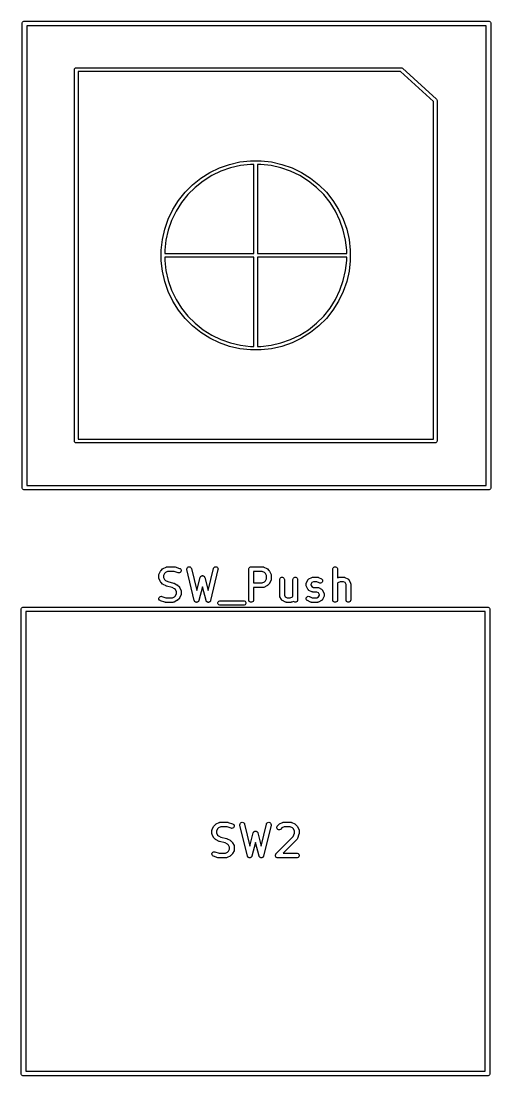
# Model space of a CAD drawing. Header units: millimetres. Extents: x 73 to 176, y -160 to -92.
# Drawn here: x 72.52 to 87.7, y -157.85 to -123.77 of the extents above; entities that cross this region are included whole.
import ezdxf

# ---------------------------------------------------------------- set-up
doc = ezdxf.new("R2010")
doc.units = ezdxf.units.MM
doc.layers.add('F.Fab', color=9, linetype='CONTINUOUS', true_color=0xafafaf)

msp = doc.modelspace()

# ---------------------------------------------------------------- linework, layer by layer
at = {"layer": 'F.Fab', "linetype": 'CONTINUOUS'}
for p, q in [((72.5507, -123.8403), (72.552141, -123.825668)), ((72.5507, -138.8403), (72.5507, -123.8403)), ((72.552141, -123.825668), (72.56334, -123.798632)), ((72.56334, -123.798632), (72.584032, -123.77794)), ((72.584032, -123.77794), (72.611068, -123.766741)), ((72.611068, -123.766741), (72.6257, -123.7653)), ((72.6257, -123.7653), (87.6257, -123.7653)), ((72.7007, -123.9153), (72.7007, -138.7653)), ((87.5507, -123.9153), (72.7007, -123.9153)), ((87.5507, -138.7653), (87.5507, -123.9153)), ((87.6257, -123.7653), (87.640332, -123.766741)), ((87.640332, -123.766741), (87.667368, -123.77794)), ((87.667368, -123.77794), (87.68806, -123.798632)), ((87.68806, -123.798632), (87.699259, -123.825668)), ((87.699259, -123.825668), (87.7007, -123.8403)), ((87.7007, -123.8403), (87.7007, -138.8403)), ((74.2422, -125.3346), (74.246767, -125.311639)), ((74.2422, -137.3346), (74.2422, -125.3346)), ((74.246767, -125.311639), (74.279239, -125.279167)), ((74.279239, -125.279167), (74.3022, -125.2746)), ((74.3022, -125.2746), (84.8022, -125.2746)), ((74.3622, -125.3946), (74.3622, -137.2746)), ((84.779004, -125.3946), (74.3622, -125.3946)), ((85.8422, -126.361141), (84.779004, -125.3946)), ((84.8022, -125.2746), (84.820472, -125.278234)), ((84.820472, -125.278234), (84.822499, -125.278138)), ((84.822499, -125.278138), (84.823739, -125.278884)), ((84.823739, -125.278884), (84.825161, -125.279167)), ((84.825161, -125.279167), (84.826596, -125.280602)), ((84.826596, -125.280602), (84.84256, -125.290204)), ((84.84256, -125.290204), (85.94256, -126.290204)), ((85.8422, -137.2746), (85.8422, -126.361141)), ((85.94256, -126.290204), (85.956478, -126.309028)), ((85.956478, -126.309028), (85.95655, -126.310556)), ((85.95655, -126.310556), (85.957633, -126.311639)), ((85.957633, -126.311639), (85.9622, -126.3346)), ((85.9622, -126.3346), (85.9622, -137.3346)), ((78.931189, -128.507529), (79.255083, -128.394193)), ((79.255083, -128.394193), (79.589631, -128.317835)), ((79.608956, -128.431573), (79.287021, -128.505052)), ((79.589631, -128.317835), (79.930624, -128.279414)), ((79.937093, -128.3946), (79.608956, -128.431573)), ((79.930624, -128.279414), (80.078992, -128.279414)), ((80.0422, -128.3946), (79.937093, -128.3946)), ((80.0422, -131.2746), (80.0422, -128.3946)), ((80.078992, -128.279414), (80.079239, -128.279167)), ((80.079239, -128.279167), (80.125161, -128.279167)), ((80.125161, -128.279167), (80.125408, -128.279414)), ((80.125408, -128.279414), (80.273776, -128.279414)), ((80.267307, -128.3946), (80.1622, -128.3946)), ((80.1622, -128.3946), (80.1622, -131.2746)), ((80.595444, -128.431573), (80.267307, -128.3946)), ((80.273776, -128.279414), (80.614769, -128.317835)), ((80.917379, -128.505052), (80.595444, -128.431573)), ((80.614769, -128.317835), (80.949317, -128.394193)), ((80.949317, -128.394193), (81.273211, -128.507529)), ((78.331466, -128.838984), (78.62202, -128.656416)), ((78.677826, -128.757389), (78.398226, -128.933073)), ((78.62202, -128.656416), (78.931189, -128.507529)), ((78.975338, -128.614115), (78.677826, -128.757389)), ((79.287021, -128.505052), (78.975338, -128.614115)), ((81.229062, -128.614115), (80.917379, -128.505052)), ((81.526574, -128.757389), (81.229062, -128.614115)), ((81.273211, -128.507529), (81.58238, -128.656416)), ((81.806174, -128.933073), (81.526574, -128.757389)), ((81.58238, -128.656416), (81.872934, -128.838984)), ((77.820535, -129.295579), (78.063179, -129.052935)), ((78.140055, -129.138958), (77.906558, -129.372455)), ((78.063179, -129.052935), (78.331466, -128.838984)), ((78.398226, -128.933073), (78.140055, -129.138958)), ((82.064345, -129.138958), (81.806174, -128.933073)), ((81.872934, -128.838984), (82.141221, -129.052935)), ((82.297842, -129.372455), (82.064345, -129.138958)), ((82.141221, -129.052935), (82.383865, -129.295579)), ((77.606584, -129.563866), (77.820535, -129.295579)), ((77.906558, -129.372455), (77.700673, -129.630626)), ((82.503727, -129.630626), (82.297842, -129.372455)), ((82.383865, -129.295579), (82.597816, -129.563866)), ((77.424016, -129.85442), (77.606584, -129.563866)), ((77.700673, -129.630626), (77.524989, -129.910226)), ((82.679411, -129.910226), (82.503727, -129.630626)), ((82.597816, -129.563866), (82.780384, -129.85442)), ((77.161793, -130.487483), (77.275129, -130.163589)), ((77.275129, -130.163589), (77.424016, -129.85442)), ((77.524989, -129.910226), (77.381715, -130.207738)), ((82.822685, -130.207738), (82.679411, -129.910226)), ((82.780384, -129.85442), (82.929271, -130.163589)), ((82.929271, -130.163589), (83.042607, -130.487483)), ((77.085435, -130.822031), (77.161793, -130.487483)), ((77.272652, -130.519421), (77.199173, -130.841356)), ((77.381715, -130.207738), (77.272652, -130.519421)), ((82.931748, -130.519421), (82.822685, -130.207738)), ((83.005227, -130.841356), (82.931748, -130.519421)), ((83.042607, -130.487483), (83.118965, -130.822031)), ((77.047014, -131.163024), (77.085435, -130.822031)), ((77.199173, -130.841356), (77.1622, -131.169493)), ((83.0422, -131.169493), (83.005227, -130.841356)), ((83.118965, -130.822031), (83.157386, -131.163024)), ((77.047014, -131.169493), (77.047014, -131.163024)), ((77.047014, -131.311392), (77.047014, -131.169493)), ((77.1622, -131.169493), (77.1622, -131.2746)), ((83.0422, -131.2746), (83.0422, -131.169493)), ((83.157386, -131.163024), (83.157386, -131.311392)), ((77.046767, -131.311639), (77.047014, -131.311392)), ((77.046767, -131.357561), (77.046767, -131.311639)), ((77.047014, -131.357808), (77.046767, -131.357561)), ((77.047014, -131.506176), (77.047014, -131.357808)), ((77.085435, -131.847169), (77.047014, -131.506176)), ((77.1622, -131.2746), (80.0422, -131.2746)), ((77.1622, -131.3946), (77.1622, -131.499707)), ((80.0422, -131.3946), (77.1622, -131.3946)), ((77.1622, -131.499707), (77.199173, -131.827844)), ((80.0422, -134.2746), (80.0422, -131.3946)), ((80.1622, -131.2746), (83.0422, -131.2746)), ((80.1622, -131.3946), (80.1622, -134.2746)), ((83.0422, -131.3946), (80.1622, -131.3946)), ((83.005227, -131.827844), (83.0422, -131.499707)), ((83.0422, -131.499707), (83.0422, -131.3946)), ((83.157386, -131.506176), (83.118965, -131.847169)), ((83.157386, -131.311392), (83.157633, -131.311639)), ((83.157633, -131.357561), (83.157386, -131.357808)), ((83.157386, -131.357808), (83.157386, -131.506176)), ((83.157633, -131.311639), (83.157633, -131.357561)), ((77.161793, -132.181717), (77.085435, -131.847169)), ((77.199173, -131.827844), (77.272652, -132.149779)), ((82.931748, -132.149779), (83.005227, -131.827844)), ((83.118965, -131.847169), (83.042607, -132.181717)), ((77.275129, -132.505611), (77.161793, -132.181717)), ((77.272652, -132.149779), (77.381715, -132.461462)), ((82.822685, -132.461462), (82.931748, -132.149779)), ((83.042607, -132.181717), (82.929271, -132.505611)), ((77.424016, -132.81478), (77.275129, -132.505611)), ((77.381715, -132.461462), (77.524989, -132.758974)), ((82.679411, -132.758974), (82.822685, -132.461462)), ((82.929271, -132.505611), (82.780384, -132.81478)), ((77.606584, -133.105334), (77.424016, -132.81478)), ((77.524989, -132.758974), (77.700673, -133.038574)), ((82.503727, -133.038574), (82.679411, -132.758974)), ((82.780384, -132.81478), (82.597816, -133.105334)), ((77.820535, -133.373621), (77.606584, -133.105334)), ((77.700673, -133.038574), (77.906558, -133.296745)), ((82.297842, -133.296745), (82.503727, -133.038574)), ((82.597816, -133.105334), (82.383865, -133.373621)), ((78.063179, -133.616265), (77.820535, -133.373621)), ((77.906558, -133.296745), (78.140055, -133.530242)), ((78.140055, -133.530242), (78.398226, -133.736127)), ((81.806174, -133.736127), (82.064345, -133.530242)), ((82.064345, -133.530242), (82.297842, -133.296745)), ((82.383865, -133.373621), (82.141221, -133.616265)), ((78.331466, -133.830216), (78.063179, -133.616265)), ((78.62202, -134.012784), (78.331466, -133.830216)), ((78.398226, -133.736127), (78.677826, -133.911811)), ((78.677826, -133.911811), (78.975338, -134.055085)), ((81.229062, -134.055085), (81.526574, -133.911811)), ((81.526574, -133.911811), (81.806174, -133.736127)), ((81.872934, -133.830216), (81.58238, -134.012784)), ((82.141221, -133.616265), (81.872934, -133.830216)), ((78.931189, -134.161671), (78.62202, -134.012784)), ((79.255083, -134.275007), (78.931189, -134.161671)), ((78.975338, -134.055085), (79.287021, -134.164148)), ((79.589631, -134.351365), (79.255083, -134.275007)), ((79.287021, -134.164148), (79.608956, -134.237627)), ((79.608956, -134.237627), (79.937093, -134.2746)), ((79.937093, -134.2746), (80.0422, -134.2746)), ((80.1622, -134.2746), (80.267307, -134.2746)), ((80.267307, -134.2746), (80.595444, -134.237627)), ((80.595444, -134.237627), (80.917379, -134.164148)), ((80.949317, -134.275007), (80.614769, -134.351365)), ((80.917379, -134.164148), (81.229062, -134.055085)), ((81.273211, -134.161671), (80.949317, -134.275007)), ((81.58238, -134.012784), (81.273211, -134.161671)), ((79.930624, -134.389786), (79.589631, -134.351365)), ((80.078992, -134.389786), (79.930624, -134.389786)), ((80.079239, -134.390033), (80.078992, -134.389786)), ((80.125161, -134.390033), (80.079239, -134.390033)), ((80.125408, -134.389786), (80.125161, -134.390033)), ((80.273776, -134.389786), (80.125408, -134.389786)), ((80.614769, -134.351365), (80.273776, -134.389786)), ((74.246767, -137.357561), (74.2422, -137.3346)), ((74.3622, -137.2746), (85.8422, -137.2746)), ((85.9622, -137.3346), (85.957633, -137.357561)), ((74.279239, -137.390033), (74.246767, -137.357561)), ((74.3022, -137.3946), (74.279239, -137.390033)), ((85.9022, -137.3946), (74.3022, -137.3946)), ((85.925161, -137.390033), (85.9022, -137.3946)), ((85.957633, -137.357561), (85.925161, -137.390033)), ((72.552141, -138.854932), (72.5507, -138.8403)), ((72.56334, -138.881968), (72.552141, -138.854932)), ((72.584032, -138.90266), (72.56334, -138.881968)), ((72.611068, -138.913859), (72.584032, -138.90266)), ((72.6257, -138.9153), (72.611068, -138.913859)), ((87.6257, -138.9153), (72.6257, -138.9153)), ((72.7007, -138.7653), (87.5507, -138.7653)), ((87.640332, -138.913859), (87.6257, -138.9153)), ((87.667368, -138.90266), (87.640332, -138.913859)), ((87.68806, -138.881968), (87.667368, -138.90266)), ((87.699259, -138.854932), (87.68806, -138.881968)), ((87.7007, -138.8403), (87.699259, -138.854932)), ((77.108078, -141.452356), (77.203316, -141.404737)), ((77.203316, -141.404737), (77.217047, -141.399482)), ((77.217047, -141.399482), (77.219736, -141.39929)), ((77.219736, -141.39929), (77.222225, -141.39826)), ((77.222225, -141.39826), (77.236857, -141.396819)), ((77.236857, -141.396819), (77.474952, -141.396819)), ((77.474952, -141.396819), (77.482357, -141.397548)), ((77.482357, -141.397548), (77.484332, -141.397408)), ((77.484332, -141.397408), (77.486929, -141.397998)), ((77.486929, -141.397998), (77.489584, -141.39826)), ((77.489584, -141.39826), (77.491415, -141.399018)), ((77.491415, -141.399018), (77.498669, -141.400668)), ((77.498669, -141.400668), (77.641526, -141.448287)), ((77.880828, -141.445728), (77.896164, -141.420806)), ((77.896164, -141.420806), (77.919871, -141.403649)), ((77.919871, -141.403649), (77.948339, -141.396871)), ((77.948339, -141.396871), (77.977234, -141.401504)), ((77.977234, -141.401504), (78.002156, -141.41684)), ((78.002156, -141.41684), (78.019313, -141.440547)), ((78.740116, -141.440547), (78.757273, -141.41684)), ((78.757273, -141.41684), (78.782195, -141.401504)), ((78.782195, -141.401504), (78.81109, -141.396871)), ((78.81109, -141.396871), (78.839558, -141.40365)), ((78.839558, -141.40365), (78.863265, -141.420806)), ((78.863265, -141.420806), (78.878601, -141.445728)), ((79.877584, -141.457187), (79.888783, -141.430151)), ((79.888783, -141.430151), (79.909475, -141.409459)), ((79.909475, -141.409459), (79.936511, -141.39826)), ((79.936511, -141.39826), (79.951143, -141.396819)), ((79.951143, -141.396819), (80.332095, -141.396819)), ((80.332095, -141.396819), (80.346727, -141.39826)), ((80.346727, -141.39826), (80.349216, -141.399291)), ((80.349216, -141.399291), (80.351904, -141.399482)), ((80.351904, -141.399482), (80.365636, -141.404737)), ((80.365636, -141.404737), (80.460874, -141.452356)), ((82.59187, -141.457187), (82.603069, -141.430151)), ((82.603069, -141.430151), (82.623761, -141.409459)), ((82.623761, -141.409459), (82.650797, -141.39826)), ((82.650797, -141.39826), (82.680061, -141.39826)), ((82.680061, -141.39826), (82.707097, -141.409459)), ((82.707097, -141.409459), (82.727789, -141.430151)), ((82.727789, -141.430151), (82.738988, -141.457187)), ((76.971381, -141.662295), (76.972822, -141.647663)), ((76.971381, -141.757533), (76.971381, -141.662295)), ((76.972822, -141.772165), (76.971381, -141.757533)), ((76.972822, -141.647663), (76.973853, -141.645173)), ((76.973853, -141.774654), (76.972822, -141.772165)), ((76.973853, -141.645173), (76.974044, -141.642486)), ((76.974044, -141.777342), (76.973853, -141.774654)), ((76.974044, -141.642486), (76.979299, -141.628754)), ((76.979299, -141.791074), (76.974044, -141.777342)), ((76.979299, -141.628754), (77.026918, -141.533516)), ((77.026918, -141.533516), (77.030882, -141.527216)), ((77.030882, -141.527216), (77.03164, -141.525389)), ((77.03164, -141.525389), (77.033328, -141.523332)), ((77.033328, -141.523332), (77.03475, -141.521073)), ((77.03475, -141.521073), (77.036248, -141.519773)), ((77.036248, -141.519773), (77.040967, -141.514024)), ((77.040967, -141.514024), (77.088586, -141.466405)), ((77.088586, -141.466405), (77.094335, -141.461686)), ((77.094335, -141.461686), (77.095635, -141.460188)), ((77.095635, -141.460188), (77.097894, -141.458766)), ((77.097894, -141.458766), (77.099951, -141.457078)), ((77.099951, -141.457078), (77.101778, -141.45632)), ((77.101778, -141.45632), (77.108078, -141.452356)), ((77.155639, -141.611484), (77.121381, -141.68)), ((77.121381, -141.68), (77.121381, -141.739828)), ((77.121381, -141.739828), (77.155639, -141.808344)), ((77.186046, -141.581077), (77.155639, -141.611484)), ((77.254562, -141.546819), (77.186046, -141.581077)), ((77.462782, -141.546819), (77.254562, -141.546819)), ((77.594091, -141.590589), (77.462782, -141.546819)), ((77.608428, -141.593849), (77.594091, -141.590589)), ((77.637618, -141.591774), (77.608428, -141.593849)), ((77.663792, -141.578688), (77.637618, -141.591774)), ((77.641526, -141.448287), (77.654951, -141.454281)), ((77.654951, -141.454281), (77.677058, -141.473455)), ((77.682966, -141.55658), (77.663792, -141.578688)), ((77.677058, -141.473455), (77.690145, -141.499628)), ((77.69222, -141.528818), (77.682966, -141.55658)), ((77.690145, -141.499628), (77.69222, -141.528818)), ((77.876195, -141.474623), (77.880828, -141.445728)), ((77.878183, -141.489191), (77.876195, -141.474623)), ((78.116278, -142.489191), (77.878183, -141.489191)), ((78.019313, -141.440547), (78.024103, -141.454447)), ((78.024103, -141.454447), (78.193354, -142.165303)), ((78.193354, -142.165303), (78.307246, -141.738208)), ((78.307246, -141.738208), (78.308531, -141.734779)), ((78.308531, -141.734779), (78.308723, -141.73334)), ((78.308723, -141.73334), (78.309712, -141.73163)), ((78.309712, -141.73163), (78.312409, -141.724441)), ((78.312409, -141.724441), (78.318426, -141.71658)), ((78.318426, -141.71658), (78.323385, -141.708015)), ((78.323385, -141.708015), (78.327242, -141.705062)), ((78.327242, -141.705062), (78.330196, -141.701204)), ((78.330196, -141.701204), (78.338763, -141.696243)), ((78.338763, -141.696243), (78.346623, -141.690228)), ((78.346623, -141.690228), (78.351315, -141.688976)), ((78.351315, -141.688976), (78.355521, -141.686542)), ((78.355521, -141.686542), (78.365338, -141.685237)), ((78.365338, -141.685237), (78.374899, -141.682688)), ((78.374899, -141.682688), (78.379711, -141.683327)), ((78.379711, -141.683327), (78.38453, -141.682687)), ((78.38453, -141.682687), (78.3941, -141.685239)), ((78.3941, -141.685239), (78.403907, -141.686542)), ((78.403907, -141.686542), (78.408108, -141.688974)), ((78.408108, -141.688974), (78.412805, -141.690227)), ((78.412805, -141.690227), (78.420667, -141.696245)), ((78.420667, -141.696245), (78.429232, -141.701204)), ((78.429232, -141.701204), (78.432184, -141.705061)), ((78.432184, -141.705061), (78.436043, -141.708015)), ((78.436043, -141.708015), (78.441004, -141.716583)), ((78.441004, -141.716583), (78.447019, -141.724442)), ((78.447019, -141.724442), (78.449713, -141.731626)), ((78.449713, -141.731626), (78.450705, -141.733339)), ((78.450705, -141.733339), (78.450896, -141.73478)), ((78.450896, -141.73478), (78.452182, -141.738208)), ((78.452182, -141.738208), (78.566073, -142.165303)), ((78.566073, -142.165303), (78.735326, -141.454448)), ((78.881246, -141.489191), (78.64315, -142.489191)), ((78.735326, -141.454448), (78.740116, -141.440547)), ((78.878601, -141.445728), (78.883234, -141.474623)), ((78.883234, -141.474623), (78.881246, -141.489191)), ((79.876143, -141.471819), (79.877584, -141.457187)), ((79.876143, -142.471819), (79.876143, -141.471819)), ((80.31439, -141.546819), (80.026143, -141.546819)), ((80.026143, -141.546819), (80.026143, -141.920628)), ((80.382906, -141.581077), (80.31439, -141.546819)), ((80.413313, -141.611484), (80.382906, -141.581077)), ((80.447571, -141.68), (80.413313, -141.611484)), ((80.447571, -141.787447), (80.447571, -141.68)), ((80.460874, -141.452356), (80.467173, -141.45632)), ((80.467173, -141.45632), (80.469001, -141.457078)), ((80.469001, -141.457078), (80.471057, -141.458766)), ((80.471057, -141.458766), (80.473317, -141.460188)), ((80.473317, -141.460188), (80.474616, -141.461686)), ((80.474616, -141.461686), (80.480366, -141.466405)), ((80.480366, -141.466405), (80.527985, -141.514024)), ((80.527985, -141.514024), (80.532703, -141.519773)), ((80.532703, -141.519773), (80.534202, -141.521073)), ((80.534202, -141.521073), (80.535623, -141.523332)), ((80.535623, -141.523332), (80.537312, -141.525389)), ((80.537312, -141.525389), (80.538069, -141.527216)), ((80.538069, -141.527216), (80.542034, -141.533516)), ((80.542034, -141.533516), (80.589653, -141.628754)), ((80.589653, -141.628754), (80.594908, -141.642485)), ((80.594908, -141.642485), (80.595099, -141.645174)), ((80.595099, -141.645174), (80.59613, -141.647663)), ((80.59613, -141.647663), (80.597571, -141.662295)), ((80.597571, -141.662295), (80.597571, -141.805152)), ((80.877584, -141.79052), (80.888783, -141.763484)), ((80.888783, -141.763484), (80.909475, -141.742792)), ((80.909475, -141.742792), (80.936511, -141.731593)), ((80.936511, -141.731593), (80.965775, -141.731593)), ((80.965775, -141.731593), (80.992811, -141.742792)), ((80.992811, -141.742792), (81.013503, -141.763484)), ((81.013503, -141.763484), (81.024702, -141.79052)), ((81.306155, -141.79052), (81.317354, -141.763484)), ((81.317354, -141.763484), (81.338046, -141.742792)), ((81.338046, -141.742792), (81.365082, -141.731593)), ((81.365082, -141.731593), (81.394346, -141.731593)), ((81.394346, -141.731593), (81.421382, -141.742792)), ((81.421382, -141.742792), (81.442074, -141.763484)), ((81.442074, -141.763484), (81.453273, -141.79052)), ((81.822364, -141.785689), (81.917602, -141.73807)), ((81.917602, -141.73807), (81.931333, -141.732815)), ((81.931333, -141.732815), (81.934022, -141.732623)), ((81.934022, -141.732623), (81.936511, -141.731593)), ((81.936511, -141.731593), (81.951143, -141.730152)), ((81.951143, -141.730152), (82.094, -141.730152)), ((82.094, -141.730152), (82.108632, -141.731593)), ((82.108632, -141.731593), (82.111121, -141.732624)), ((82.111121, -141.732624), (82.113809, -141.732815)), ((82.113809, -141.732815), (82.127541, -141.73807)), ((82.127541, -141.73807), (82.222779, -141.785689)), ((82.590429, -141.471819), (82.59187, -141.457187)), ((82.590429, -142.471819), (82.590429, -141.471819)), ((82.738988, -141.457187), (82.740429, -141.471819)), ((82.740429, -141.471819), (82.740429, -141.755228)), ((82.740429, -141.755228), (82.774745, -141.73807)), ((82.774745, -141.73807), (82.788476, -141.732815)), ((82.788476, -141.732815), (82.791165, -141.732623)), ((82.791165, -141.732623), (82.793654, -141.731593)), ((82.793654, -141.731593), (82.808286, -141.730152)), ((82.808286, -141.730152), (82.951143, -141.730152)), ((82.951143, -141.730152), (82.965775, -141.731593)), ((82.965775, -141.731593), (82.968264, -141.732624)), ((82.968264, -141.732624), (82.970952, -141.732815)), ((82.970952, -141.732815), (82.984684, -141.73807)), ((82.984684, -141.73807), (83.079922, -141.785689)), ((77.026918, -141.886312), (76.979299, -141.791074)), ((77.030882, -141.892611), (77.026918, -141.886312)), ((77.03164, -141.894439), (77.030882, -141.892611)), ((77.033328, -141.896495), (77.03164, -141.894439)), ((77.03475, -141.898755), (77.033328, -141.896495)), ((77.036248, -141.900054), (77.03475, -141.898755)), ((77.040967, -141.905804), (77.036248, -141.900054)), ((77.088586, -141.953423), (77.040967, -141.905804)), ((77.094335, -141.958141), (77.088586, -141.953423)), ((77.095635, -141.95964), (77.094335, -141.958141)), ((77.097894, -141.961061), (77.095635, -141.95964)), ((77.099951, -141.96275), (77.097894, -141.961061)), ((77.101778, -141.963507), (77.099951, -141.96275)), ((77.108078, -141.967472), (77.101778, -141.963507)), ((77.203316, -142.015091), (77.108078, -141.967472)), ((77.155639, -141.808344), (77.186046, -141.838751)), ((77.186046, -141.838751), (77.263033, -141.877244)), ((77.204385, -142.0155), (77.203316, -142.015091)), ((77.204821, -142.015823), (77.204385, -142.0155)), ((77.210957, -142.018015), (77.204821, -142.015823)), ((77.217047, -142.020346), (77.210957, -142.018015)), ((77.217587, -142.020384), (77.217047, -142.020346)), ((77.218667, -142.02077), (77.217587, -142.020384)), ((77.401157, -142.066392), (77.218667, -142.02077)), ((77.263033, -141.877244), (77.445523, -141.922867)), ((77.478144, -142.104886), (77.401157, -142.066392)), ((77.445523, -141.922867), (77.446602, -141.923252)), ((77.446602, -141.923252), (77.447142, -141.923291)), ((77.447142, -141.923291), (77.453223, -141.925618)), ((77.453223, -141.925618), (77.459369, -141.927814)), ((77.459369, -141.927814), (77.459804, -141.928136)), ((77.459804, -141.928136), (77.460874, -141.928546)), ((77.460874, -141.928546), (77.556112, -141.976165)), ((77.508551, -142.135293), (77.478144, -142.104886)), ((77.556112, -141.976165), (77.562411, -141.980129)), ((77.562411, -141.980129), (77.564239, -141.980887)), ((77.564239, -141.980887), (77.566295, -141.982575)), ((77.566295, -141.982575), (77.568555, -141.983997)), ((77.568555, -141.983997), (77.569854, -141.985495)), ((77.569854, -141.985495), (77.575604, -141.990214)), ((77.575604, -141.990214), (77.623223, -142.037833)), ((77.623223, -142.037833), (77.627941, -142.043582)), ((77.627941, -142.043582), (77.62944, -142.044882)), ((77.62944, -142.044882), (77.630861, -142.047141)), ((77.630861, -142.047141), (77.63255, -142.049198)), ((77.63255, -142.049198), (77.633307, -142.051025)), ((77.633307, -142.051025), (77.637272, -142.057325)), ((77.637272, -142.057325), (77.684891, -142.152563)), ((78.379713, -142.048613), (78.261706, -142.491144)), ((78.497722, -142.491144), (78.379713, -142.048613)), ((80.026143, -141.920628), (80.31439, -141.920628)), ((80.332095, -142.070628), (80.026143, -142.070628)), ((80.026143, -142.070628), (80.026143, -142.471819)), ((80.31439, -141.920628), (80.382906, -141.88637)), ((80.346727, -142.069187), (80.332095, -142.070628)), ((80.349216, -142.068155), (80.346727, -142.069187)), ((80.351904, -142.067965), (80.349216, -142.068155)), ((80.365636, -142.06271), (80.351904, -142.067965)), ((80.460874, -142.015091), (80.365636, -142.06271)), ((80.382906, -141.88637), (80.413313, -141.855963)), ((80.413313, -141.855963), (80.447571, -141.787447)), ((80.467173, -142.011126), (80.460874, -142.015091)), ((80.469001, -142.010369), (80.467173, -142.011126)), ((80.471057, -142.00868), (80.469001, -142.010369)), ((80.473317, -142.007259), (80.471057, -142.00868)), ((80.474616, -142.00576), (80.473317, -142.007259)), ((80.480366, -142.001042), (80.474616, -142.00576)), ((80.527985, -141.953423), (80.480366, -142.001042)), ((80.532703, -141.947673), (80.527985, -141.953423)), ((80.534202, -141.946374), (80.532703, -141.947673)), ((80.535623, -141.944114), (80.534202, -141.946374)), ((80.537312, -141.942058), (80.535623, -141.944114)), ((80.538069, -141.94023), (80.537312, -141.942058)), ((80.542034, -141.933931), (80.538069, -141.94023)), ((80.589653, -141.838693), (80.542034, -141.933931)), ((80.594908, -141.824962), (80.589653, -141.838693)), ((80.595099, -141.822272), (80.594908, -141.824962)), ((80.59613, -141.819784), (80.595099, -141.822272)), ((80.597571, -141.805152), (80.59613, -141.819784)), ((80.876143, -141.805152), (80.877584, -141.79052)), ((80.876143, -142.328961), (80.876143, -141.805152)), ((81.024702, -141.79052), (81.026143, -141.805152)), ((81.026143, -141.805152), (81.026143, -142.311256)), ((81.304714, -141.805152), (81.306155, -141.79052)), ((81.304714, -142.345514), (81.304714, -141.805152)), ((81.453273, -141.79052), (81.454714, -141.805152)), ((81.454714, -141.805152), (81.454714, -142.471819)), ((81.733286, -141.948009), (81.734727, -141.933377)), ((81.733286, -141.995628), (81.733286, -141.948009)), ((81.734727, -142.01026), (81.733286, -141.995628)), ((81.734727, -141.933377), (81.735758, -141.930887)), ((81.735758, -142.012749), (81.734727, -142.01026)), ((81.735758, -141.930887), (81.735949, -141.9282)), ((81.735949, -142.015437), (81.735758, -142.012749)), ((81.735949, -141.9282), (81.741204, -141.914468)), ((81.741204, -142.029169), (81.735949, -142.015437)), ((81.741204, -141.914468), (81.788823, -141.81923)), ((81.788823, -142.124407), (81.741204, -142.029169)), ((81.788823, -141.81923), (81.790363, -141.816782)), ((81.790363, -141.816782), (81.790748, -141.815629)), ((81.790748, -141.815629), (81.791993, -141.814192)), ((81.791993, -141.814192), (81.796655, -141.806787)), ((81.796655, -141.806787), (81.803759, -141.800625)), ((81.803759, -141.800625), (81.809921, -141.793521)), ((81.809921, -141.793521), (81.817326, -141.788859)), ((81.817326, -141.788859), (81.818763, -141.787614)), ((81.818763, -141.787614), (81.819916, -141.787229)), ((81.819916, -141.787229), (81.822364, -141.785689)), ((81.911806, -141.908672), (81.883286, -141.965714)), ((81.883286, -141.965714), (81.883286, -141.977923)), ((81.883286, -141.977923), (81.911806, -142.034964)), ((81.968848, -141.880152), (81.911806, -141.908672)), ((81.911806, -142.034964), (81.968848, -142.063485)), ((82.076295, -141.880152), (81.968848, -141.880152)), ((81.968848, -142.063485), (82.094, -142.063485)), ((82.155697, -141.919853), (82.076295, -141.880152)), ((82.094, -142.063485), (82.108632, -142.064926)), ((82.108632, -142.064926), (82.111121, -142.065957)), ((82.111121, -142.065957), (82.113809, -142.066148)), ((82.113809, -142.066148), (82.127541, -142.071403)), ((82.127541, -142.071403), (82.222779, -142.119022)), ((82.169428, -141.925108), (82.155697, -141.919853)), ((82.198618, -141.927182), (82.169428, -141.925108)), ((82.22638, -141.917928), (82.198618, -141.927182)), ((82.222779, -141.785689), (82.235222, -141.793521)), ((82.222779, -142.119022), (82.225226, -142.120562)), ((82.225226, -142.120562), (82.22638, -142.120947)), ((82.248487, -141.898755), (82.22638, -141.917928)), ((82.235222, -141.793521), (82.254395, -141.815629)), ((82.261575, -141.87258), (82.248487, -141.898755)), ((82.254395, -141.815629), (82.263649, -141.84339)), ((82.263649, -141.84339), (82.261575, -141.87258)), ((82.757475, -141.91441), (82.740429, -141.931456)), ((82.740429, -141.931456), (82.740429, -142.471819)), ((82.825991, -141.880152), (82.757475, -141.91441)), ((82.933438, -141.880152), (82.825991, -141.880152)), ((82.990479, -141.908672), (82.933438, -141.880152)), ((83.019, -141.965714), (82.990479, -141.908672)), ((83.019, -142.471819), (83.019, -141.965714)), ((83.079922, -141.785689), (83.082369, -141.787229)), ((83.082369, -141.787229), (83.083523, -141.787614)), ((83.083523, -141.787614), (83.084959, -141.788859)), ((83.084959, -141.788859), (83.092365, -141.793521)), ((83.092365, -141.793521), (83.098526, -141.800625)), ((83.098526, -141.800625), (83.105631, -141.806787)), ((83.105631, -141.806787), (83.110292, -141.814192)), ((83.110292, -141.814192), (83.111538, -141.815629)), ((83.111538, -141.815629), (83.111922, -141.816782)), ((83.111922, -141.816782), (83.113463, -141.81923)), ((83.113463, -141.81923), (83.161082, -141.914468)), ((83.161082, -141.914468), (83.166337, -141.928199)), ((83.166337, -141.928199), (83.166528, -141.930888)), ((83.166528, -141.930888), (83.167559, -141.933377)), ((83.167559, -141.933377), (83.169, -141.948009)), ((83.169, -141.948009), (83.169, -142.471819)), ((76.97197, -142.41482), (76.981224, -142.387057)), ((76.974045, -142.44401), (76.97197, -142.41482)), ((76.987131, -142.470183), (76.974045, -142.44401)), ((76.981224, -142.387057), (77.000398, -142.36495)), ((77.000398, -142.36495), (77.026571, -142.351864)), ((77.026571, -142.351864), (77.055761, -142.349789)), ((77.055761, -142.349789), (77.070098, -142.353049)), ((77.070098, -142.353049), (77.201408, -142.396819)), ((77.201408, -142.396819), (77.409628, -142.396819)), ((77.409628, -142.396819), (77.478143, -142.362561)), ((77.478143, -142.362561), (77.50855, -142.332153)), ((77.50855, -142.332153), (77.542809, -142.263637)), ((77.542809, -142.203809), (77.508551, -142.135293)), ((77.542809, -142.263637), (77.542809, -142.203809)), ((77.623223, -142.429613), (77.575605, -142.477232)), ((77.627941, -142.423863), (77.623223, -142.429613)), ((77.62944, -142.422564), (77.627941, -142.423863)), ((77.630861, -142.420305), (77.62944, -142.422564)), ((77.632551, -142.418247), (77.630861, -142.420305)), ((77.633308, -142.416417), (77.632551, -142.418247)), ((77.637272, -142.410121), (77.633308, -142.416417)), ((77.684891, -142.314883), (77.637272, -142.410121)), ((77.684891, -142.152563), (77.690146, -142.166294)), ((77.690146, -142.301152), (77.684891, -142.314883)), ((77.690146, -142.166294), (77.690337, -142.168983)), ((77.690337, -142.298462), (77.690146, -142.301152)), ((77.690337, -142.168983), (77.691368, -142.171472)), ((77.691368, -142.295974), (77.690337, -142.298462)), ((77.691368, -142.171472), (77.692809, -142.186104)), ((77.692809, -142.281342), (77.691368, -142.295974)), ((77.692809, -142.186104), (77.692809, -142.281342)), ((80.877584, -142.343593), (80.876143, -142.328961)), ((80.878615, -142.346082), (80.877584, -142.343593)), ((80.878806, -142.34877), (80.878615, -142.346082)), ((80.884061, -142.362502), (80.878806, -142.34877)), ((80.93168, -142.457741), (80.884061, -142.362502)), ((80.93322, -142.460187), (80.93168, -142.457741)), ((80.933605, -142.461342), (80.93322, -142.460187)), ((80.934851, -142.462779), (80.933605, -142.461342)), ((81.026143, -142.311256), (81.054663, -142.368298)), ((81.054663, -142.368298), (81.111705, -142.396819)), ((81.111705, -142.396819), (81.219152, -142.396819)), ((81.219152, -142.396819), (81.287667, -142.362561)), ((81.287667, -142.362561), (81.304714, -142.345514)), ((81.733875, -142.433581), (81.735949, -142.404391)), ((81.743129, -142.461342), (81.733875, -142.433581)), ((81.735949, -142.404391), (81.749036, -142.378216)), ((81.762302, -142.48345), (81.743129, -142.461342)), ((81.749036, -142.378216), (81.771144, -142.359043)), ((81.771144, -142.359043), (81.798905, -142.349789)), ((81.790363, -142.126854), (81.788823, -142.124407)), ((81.790748, -142.128008), (81.790363, -142.126854)), ((81.791993, -142.129444), (81.790748, -142.128008)), ((81.796655, -142.13685), (81.791993, -142.129444)), ((81.803759, -142.143011), (81.796655, -142.13685)), ((81.798905, -142.349789), (81.828095, -142.351863)), ((81.809921, -142.150116), (81.803759, -142.143011)), ((81.817326, -142.154777), (81.809921, -142.150116)), ((81.818763, -142.156023), (81.817326, -142.154777)), ((81.819916, -142.156407), (81.818763, -142.156023)), ((81.822364, -142.157948), (81.819916, -142.156407)), ((81.917602, -142.205567), (81.822364, -142.157948)), ((81.828095, -142.351863), (81.841827, -142.357118)), ((81.841827, -142.357118), (81.921229, -142.396819)), ((81.931333, -142.210822), (81.917602, -142.205567)), ((81.921229, -142.396819), (82.076295, -142.396819)), ((81.934022, -142.211013), (81.931333, -142.210822)), ((81.936511, -142.212044), (81.934022, -142.211013)), ((81.951143, -142.213485), (81.936511, -142.212044)), ((82.076295, -142.213485), (81.951143, -142.213485)), ((82.133336, -142.242005), (82.076295, -142.213485)), ((82.076295, -142.396819), (82.133336, -142.368298)), ((82.161857, -142.299047), (82.133336, -142.242005)), ((82.133336, -142.368298), (82.161857, -142.311256)), ((82.161857, -142.311256), (82.161857, -142.299047)), ((82.22638, -142.120947), (82.227816, -142.122192)), ((82.227816, -142.122192), (82.235222, -142.126854)), ((82.235222, -142.126854), (82.241383, -142.133958)), ((82.241383, -142.133958), (82.248488, -142.14012)), ((82.248488, -142.14012), (82.253149, -142.147525)), ((82.253149, -142.147525), (82.254395, -142.148962)), ((82.254395, -142.461342), (82.253149, -142.462778)), ((82.254395, -142.148962), (82.254779, -142.150115)), ((82.254779, -142.460188), (82.254395, -142.461342)), ((82.254779, -142.150115), (82.25632, -142.152563)), ((82.25632, -142.457741), (82.254779, -142.460188)), ((82.25632, -142.152563), (82.303939, -142.247801)), ((82.303939, -142.362502), (82.25632, -142.457741)), ((82.303939, -142.247801), (82.309194, -142.261532)), ((82.309194, -142.34877), (82.303939, -142.362502)), ((82.309194, -142.261532), (82.309385, -142.264221)), ((82.309384, -142.346082), (82.309194, -142.34877)), ((82.310416, -142.343593), (82.309384, -142.346082)), ((82.309385, -142.264221), (82.310416, -142.26671)), ((82.310416, -142.26671), (82.311857, -142.281342)), ((82.311857, -142.328961), (82.310416, -142.343593)), ((82.311857, -142.281342), (82.311857, -142.328961)), ((72.519, -142.772), (72.520441, -142.757368)), ((72.519, -157.772), (72.519, -142.772)), ((72.520441, -142.757368), (72.53164, -142.730332)), ((72.53164, -142.730332), (72.552332, -142.70964)), ((72.552332, -142.70964), (72.579368, -142.698441)), ((72.579368, -142.698441), (72.594, -142.697)), ((72.594, -142.697), (87.594, -142.697)), ((77.009238, -142.489357), (76.987131, -142.470183)), ((77.022664, -142.495351), (77.009238, -142.489357)), ((77.16552, -142.54297), (77.022664, -142.495351)), ((77.172775, -142.544619), (77.16552, -142.54297)), ((77.174606, -142.545378), (77.172775, -142.544619)), ((77.177259, -142.545639), (77.174606, -142.545378)), ((77.179857, -142.54623), (77.177259, -142.545639)), ((77.181831, -142.546089), (77.179857, -142.54623)), ((77.189238, -142.546819), (77.181831, -142.546089)), ((77.427333, -142.546819), (77.189238, -142.546819)), ((77.441965, -142.545378), (77.427333, -142.546819)), ((77.444454, -142.544346), (77.441965, -142.545378)), ((77.447142, -142.544156), (77.444454, -142.544346)), ((77.460874, -142.538901), (77.447142, -142.544156)), ((77.556112, -142.491282), (77.460874, -142.538901)), ((77.562411, -142.487317), (77.556112, -142.491282)), ((77.564239, -142.48656), (77.562411, -142.487317)), ((77.566295, -142.484872), (77.564239, -142.48656)), ((77.568555, -142.48345), (77.566295, -142.484872)), ((77.569855, -142.48195), (77.568555, -142.48345)), ((77.575605, -142.477232), (77.569855, -142.48195)), ((78.118007, -142.49421), (78.116278, -142.489191)), ((78.118247, -142.496012), (78.118007, -142.49421)), ((78.119189, -142.49764), (78.118247, -142.496012)), ((78.121068, -142.503091), (78.119189, -142.49764)), ((78.127454, -142.511915), (78.121068, -142.503091)), ((78.132909, -142.521337), (78.127454, -142.511915)), ((78.135966, -142.523677), (78.132909, -142.521337)), ((78.138225, -142.526798), (78.135966, -142.523677)), ((78.1475, -142.532505), (78.138225, -142.526798)), ((78.156147, -142.539124), (78.1475, -142.532505)), ((78.159867, -142.540116), (78.156147, -142.539124)), ((78.163147, -142.542134), (78.159867, -142.540116)), ((78.173901, -142.543858), (78.163147, -142.542134)), ((78.184423, -142.546664), (78.173901, -142.543858)), ((78.188238, -142.546157), (78.184423, -142.546664)), ((78.192042, -142.546767), (78.188238, -142.546157)), ((78.20264, -142.544243), (78.192042, -142.546767)), ((78.213431, -142.54281), (78.20264, -142.544243)), ((78.216762, -142.540881), (78.213431, -142.54281)), ((78.22051, -142.539989), (78.216762, -142.540881)), ((78.229334, -142.533602), (78.22051, -142.539989)), ((78.238756, -142.528148), (78.229334, -142.533602)), ((78.241096, -142.52509), (78.238756, -142.528148)), ((78.244217, -142.522832), (78.241096, -142.52509)), ((78.249924, -142.513556), (78.244217, -142.522832)), ((78.256543, -142.50491), (78.249924, -142.513556)), ((78.258568, -142.49951), (78.256543, -142.50491)), ((78.259553, -142.49791), (78.258568, -142.49951)), ((78.25984, -142.496118), (78.259553, -142.49791)), ((78.261706, -142.491144), (78.25984, -142.496118)), ((78.499587, -142.496119), (78.497722, -142.491144)), ((78.499875, -142.49791), (78.499587, -142.496119)), ((78.500859, -142.499509), (78.499875, -142.49791)), ((78.502885, -142.504911), (78.500859, -142.499509)), ((78.509505, -142.513559), (78.502885, -142.504911)), ((78.515211, -142.522832), (78.509505, -142.513559)), ((78.518331, -142.52509), (78.515211, -142.522832)), ((78.520672, -142.528148), (78.518331, -142.52509)), ((78.530093, -142.533602), (78.520672, -142.528148)), ((78.538918, -142.539989), (78.530093, -142.533602)), ((78.542665, -142.540881), (78.538918, -142.539989)), ((78.545997, -142.54281), (78.542665, -142.540881)), ((78.55679, -142.544244), (78.545997, -142.54281)), ((78.567386, -142.546767), (78.55679, -142.544244)), ((78.571187, -142.546157), (78.567386, -142.546767)), ((78.575006, -142.546665), (78.571187, -142.546157)), ((78.585537, -142.543856), (78.575006, -142.546665)), ((78.596281, -142.542134), (78.585537, -142.543856)), ((78.599557, -142.540118), (78.596281, -142.542134)), ((78.603281, -142.539125), (78.599557, -142.540118)), ((78.611931, -142.532503), (78.603281, -142.539125)), ((78.621203, -142.526798), (78.611931, -142.532503)), ((78.623461, -142.523677), (78.621203, -142.526798)), ((78.626519, -142.521337), (78.623461, -142.523677)), ((78.631974, -142.511914), (78.626519, -142.521337)), ((78.63836, -142.503091), (78.631974, -142.511914)), ((78.640237, -142.497642), (78.63836, -142.503091)), ((78.641181, -142.496013), (78.640237, -142.497642)), ((78.64142, -142.494209), (78.641181, -142.496013)), ((78.64315, -142.489191), (78.64142, -142.494209)), ((78.877584, -142.552425), (78.888783, -142.525389)), ((78.877584, -142.581689), (78.877584, -142.552425)), ((78.888783, -142.608725), (78.877584, -142.581689)), ((78.888783, -142.525389), (78.909475, -142.504697)), ((78.909475, -142.629417), (78.888783, -142.608725)), ((78.909475, -142.504697), (78.936511, -142.493498)), ((78.936511, -142.640616), (78.909475, -142.629417)), ((78.936511, -142.493498), (78.951143, -142.492057)), ((78.951143, -142.642057), (78.936511, -142.640616)), ((78.951143, -142.492057), (79.713047, -142.492057)), ((79.713047, -142.642057), (78.951143, -142.642057)), ((79.713047, -142.492057), (79.727679, -142.493498)), ((79.727679, -142.640616), (79.713047, -142.642057)), ((79.727679, -142.493498), (79.754715, -142.504697)), ((79.754715, -142.629417), (79.727679, -142.640616)), ((79.754715, -142.504697), (79.775407, -142.525389)), ((79.775407, -142.608725), (79.754715, -142.629417)), ((79.775407, -142.525389), (79.786606, -142.552425)), ((79.786606, -142.581689), (79.775407, -142.608725)), ((79.786606, -142.552425), (79.786606, -142.581689)), ((79.877584, -142.486451), (79.876143, -142.471819)), ((79.888783, -142.513487), (79.877584, -142.486451)), ((79.909475, -142.534179), (79.888783, -142.513487)), ((79.936511, -142.545378), (79.909475, -142.534179)), ((79.965775, -142.545378), (79.936511, -142.545378)), ((79.992811, -142.534179), (79.965775, -142.545378)), ((80.013503, -142.513487), (79.992811, -142.534179)), ((80.024702, -142.486451), (80.013503, -142.513487)), ((80.026143, -142.471819), (80.024702, -142.486451)), ((80.939512, -142.470183), (80.934851, -142.462779)), ((80.946614, -142.476342), (80.939512, -142.470183)), ((80.952778, -142.48345), (80.946614, -142.476342)), ((80.960183, -142.488111), (80.952778, -142.48345)), ((80.96162, -142.489357), (80.960183, -142.488111)), ((80.962773, -142.489741), (80.96162, -142.489357)), ((80.965221, -142.491282), (80.962773, -142.489741)), ((81.060459, -142.538901), (80.965221, -142.491282)), ((81.07419, -142.544156), (81.060459, -142.538901)), ((81.076879, -142.544347), (81.07419, -142.544156)), ((81.079368, -142.545378), (81.076879, -142.544347)), ((81.094, -142.546819), (81.079368, -142.545378)), ((81.236857, -142.546819), (81.094, -142.546819)), ((81.251489, -142.545378), (81.236857, -142.546819)), ((81.253978, -142.544346), (81.251489, -142.545378)), ((81.256666, -142.544156), (81.253978, -142.544346)), ((81.270398, -142.538901), (81.256666, -142.544156)), ((81.318644, -142.514777), (81.270398, -142.538901)), ((81.338046, -142.534179), (81.318644, -142.514777)), ((81.365082, -142.545378), (81.338046, -142.534179)), ((81.394346, -142.545378), (81.365082, -142.545378)), ((81.421382, -142.534179), (81.394346, -142.545378)), ((81.442074, -142.513487), (81.421382, -142.534179)), ((81.453273, -142.486451), (81.442074, -142.513487)), ((81.454714, -142.471819), (81.453273, -142.486451)), ((81.774745, -142.491282), (81.762302, -142.48345)), ((81.869983, -142.538901), (81.774745, -142.491282)), ((81.883714, -142.544156), (81.869983, -142.538901)), ((81.886403, -142.544347), (81.883714, -142.544156)), ((81.888892, -142.545378), (81.886403, -142.544347)), ((81.903524, -142.546819), (81.888892, -142.545378)), ((82.094, -142.546819), (81.903524, -142.546819)), ((82.108632, -142.545378), (82.094, -142.546819)), ((82.111121, -142.544346), (82.108632, -142.545378)), ((82.113809, -142.544156), (82.111121, -142.544346)), ((82.127541, -142.538901), (82.113809, -142.544156)), ((82.222779, -142.491282), (82.127541, -142.538901)), ((82.225226, -142.489741), (82.222779, -142.491282)), ((82.22638, -142.489357), (82.225226, -142.489741)), ((82.227816, -142.488111), (82.22638, -142.489357)), ((82.235222, -142.48345), (82.227816, -142.488111)), ((82.241383, -142.476345), (82.235222, -142.48345)), ((82.248488, -142.470184), (82.241383, -142.476345)), ((82.253149, -142.462778), (82.248488, -142.470184)), ((82.59187, -142.486451), (82.590429, -142.471819)), ((82.603069, -142.513487), (82.59187, -142.486451)), ((82.623761, -142.534179), (82.603069, -142.513487)), ((82.650797, -142.545378), (82.623761, -142.534179)), ((82.680061, -142.545378), (82.650797, -142.545378)), ((82.707097, -142.534179), (82.680061, -142.545378)), ((82.727789, -142.513487), (82.707097, -142.534179)), ((82.738988, -142.486451), (82.727789, -142.513487)), ((82.740429, -142.471819), (82.738988, -142.486451)), ((83.020441, -142.486451), (83.019, -142.471819)), ((83.03164, -142.513487), (83.020441, -142.486451)), ((83.052332, -142.534179), (83.03164, -142.513487)), ((83.079368, -142.545378), (83.052332, -142.534179)), ((83.108632, -142.545378), (83.079368, -142.545378)), ((83.135668, -142.534179), (83.108632, -142.545378)), ((83.15636, -142.513487), (83.135668, -142.534179)), ((83.167559, -142.486451), (83.15636, -142.513487)), ((83.169, -142.471819), (83.167559, -142.486451)), ((87.594, -142.697), (87.608632, -142.698441)), ((87.608632, -142.698441), (87.635668, -142.70964)), ((87.635668, -142.70964), (87.65636, -142.730332)), ((87.65636, -142.730332), (87.667559, -142.757368)), ((87.667559, -142.757368), (87.669, -142.772)), ((87.669, -142.772), (87.669, -157.772)), ((72.669, -142.847), (72.669, -157.697)), ((87.519, -142.847), (72.669, -142.847)), ((87.519, -157.697), (87.519, -142.847)), ((78.685667, -149.917295), (78.687108, -149.902663)), ((78.685667, -150.012533), (78.685667, -149.917295)), ((78.687108, -149.902663), (78.688139, -149.900173)), ((78.688139, -149.900173), (78.68833, -149.897486)), ((78.68833, -149.897486), (78.693585, -149.883754)), ((78.693585, -149.883754), (78.741204, -149.788516)), ((78.741204, -149.788516), (78.745168, -149.782216)), ((78.745168, -149.782216), (78.745926, -149.780389)), ((78.745926, -149.780389), (78.747614, -149.778332)), ((78.747614, -149.778332), (78.749036, -149.776073)), ((78.749036, -149.776073), (78.750534, -149.774773)), ((78.750534, -149.774773), (78.755253, -149.769024)), ((78.755253, -149.769024), (78.802872, -149.721405)), ((78.802872, -149.721405), (78.808621, -149.716686)), ((78.808621, -149.716686), (78.809921, -149.715188)), ((78.809921, -149.715188), (78.81218, -149.713766)), ((78.81218, -149.713766), (78.814237, -149.712078)), ((78.814237, -149.712078), (78.816064, -149.71132)), ((78.816064, -149.71132), (78.822364, -149.707356)), ((78.822364, -149.707356), (78.917602, -149.659737)), ((78.869925, -149.866484), (78.835667, -149.935)), ((78.835667, -149.935), (78.835667, -149.994828)), ((78.900332, -149.836077), (78.869925, -149.866484)), ((78.968848, -149.801819), (78.900332, -149.836077)), ((78.917602, -149.659737), (78.931333, -149.654482)), ((78.931333, -149.654482), (78.934022, -149.65429)), ((78.934022, -149.65429), (78.936511, -149.65326)), ((78.936511, -149.65326), (78.951143, -149.651819)), ((78.951143, -149.651819), (79.189238, -149.651819)), ((79.177068, -149.801819), (78.968848, -149.801819)), ((79.308377, -149.845589), (79.177068, -149.801819)), ((79.189238, -149.651819), (79.196643, -149.652548)), ((79.196643, -149.652548), (79.198618, -149.652408)), ((79.198618, -149.652408), (79.201215, -149.652998)), ((79.201215, -149.652998), (79.20387, -149.65326)), ((79.20387, -149.65326), (79.205701, -149.654018)), ((79.205701, -149.654018), (79.212955, -149.655668)), ((79.212955, -149.655668), (79.355812, -149.703287)), ((79.322714, -149.848849), (79.308377, -149.845589)), ((79.351904, -149.846774), (79.322714, -149.848849)), ((79.378078, -149.833688), (79.351904, -149.846774)), ((79.355812, -149.703287), (79.369237, -149.709281)), ((79.369237, -149.709281), (79.391344, -149.728455)), ((79.397252, -149.81158), (79.378078, -149.833688)), ((79.391344, -149.728455), (79.404431, -149.754628)), ((79.406506, -149.783818), (79.397252, -149.81158)), ((79.404431, -149.754628), (79.406506, -149.783818)), ((79.590481, -149.729623), (79.595114, -149.700728)), ((79.592469, -149.744191), (79.590481, -149.729623)), ((79.830564, -150.744191), (79.592469, -149.744191)), ((79.595114, -149.700728), (79.61045, -149.675806)), ((79.61045, -149.675806), (79.634157, -149.658649)), ((79.634157, -149.658649), (79.662625, -149.651871)), ((79.662625, -149.651871), (79.69152, -149.656504)), ((79.69152, -149.656504), (79.716442, -149.67184)), ((79.716442, -149.67184), (79.733599, -149.695547)), ((79.733599, -149.695547), (79.738389, -149.709447)), ((79.738389, -149.709447), (79.90764, -150.420303)), ((80.041528, -149.960062), (80.044482, -149.956204)), ((80.044482, -149.956204), (80.053049, -149.951243)), ((80.053049, -149.951243), (80.060909, -149.945228)), ((80.060909, -149.945228), (80.065601, -149.943976)), ((80.065601, -149.943976), (80.069807, -149.941542)), ((80.069807, -149.941542), (80.079624, -149.940237)), ((80.079624, -149.940237), (80.089185, -149.937688)), ((80.089185, -149.937688), (80.093997, -149.938327)), ((80.093997, -149.938327), (80.098816, -149.937687)), ((80.098816, -149.937687), (80.108386, -149.940239)), ((80.108386, -149.940239), (80.118193, -149.941542)), ((80.118193, -149.941542), (80.122394, -149.943974)), ((80.122394, -149.943974), (80.127091, -149.945227)), ((80.127091, -149.945227), (80.134953, -149.951245)), ((80.134953, -149.951245), (80.143518, -149.956204)), ((80.143518, -149.956204), (80.14647, -149.960061)), ((80.280359, -150.420303), (80.449612, -149.709448)), ((80.595532, -149.744191), (80.357436, -150.744191)), ((80.449612, -149.709448), (80.454402, -149.695547)), ((80.454402, -149.695547), (80.471559, -149.67184)), ((80.471559, -149.67184), (80.496481, -149.656504)), ((80.496481, -149.656504), (80.525376, -149.651871)), ((80.525376, -149.651871), (80.553844, -149.65865)), ((80.553844, -149.65865), (80.577551, -149.675806)), ((80.577551, -149.675806), (80.592887, -149.700728)), ((80.592887, -149.700728), (80.59752, -149.729623)), ((80.59752, -149.729623), (80.595532, -149.744191)), ((80.782346, -149.807426), (80.793545, -149.780389)), ((80.782346, -149.836688), (80.782346, -149.807426)), ((80.793545, -149.863725), (80.782346, -149.836688)), ((80.793545, -149.780389), (80.802872, -149.769024)), ((80.814237, -149.884417), (80.793545, -149.863725)), ((80.802872, -149.769024), (80.850491, -149.721405)), ((80.841274, -149.895616), (80.814237, -149.884417)), ((80.870536, -149.895616), (80.841274, -149.895616)), ((80.850491, -149.721405), (80.85624, -149.716686)), ((80.85624, -149.716686), (80.85754, -149.715188)), ((80.85754, -149.715188), (80.859799, -149.713766)), ((80.859799, -149.713766), (80.861856, -149.712078)), ((80.861856, -149.712078), (80.863683, -149.71132)), ((80.863683, -149.71132), (80.869983, -149.707356)), ((80.869983, -149.707356), (80.965221, -149.659737)), ((80.897573, -149.884417), (80.870536, -149.895616)), ((80.908938, -149.87509), (80.897573, -149.884417)), ((80.947951, -149.836077), (80.908938, -149.87509)), ((81.016467, -149.801819), (80.947951, -149.836077)), ((80.965221, -149.659737), (80.978952, -149.654482)), ((80.978952, -149.654482), (80.981641, -149.65429)), ((80.981641, -149.65429), (80.98413, -149.65326)), ((80.98413, -149.65326), (80.998762, -149.651819)), ((80.998762, -149.651819), (81.236857, -149.651819)), ((81.219152, -149.801819), (81.016467, -149.801819)), ((81.287668, -149.836077), (81.219152, -149.801819)), ((81.236857, -149.651819), (81.251489, -149.65326)), ((81.251489, -149.65326), (81.253978, -149.654291)), ((81.253978, -149.654291), (81.256666, -149.654482)), ((81.256666, -149.654482), (81.270398, -149.659737)), ((81.270398, -149.659737), (81.365636, -149.707356)), ((81.318075, -149.866484), (81.287668, -149.836077)), ((81.352333, -149.935), (81.318075, -149.866484)), ((81.352333, -150.000363), (81.352333, -149.935)), ((81.365636, -149.707356), (81.371935, -149.71132)), ((81.371935, -149.71132), (81.373763, -149.712078)), ((81.373763, -149.712078), (81.375819, -149.713766)), ((81.375819, -149.713766), (81.378079, -149.715188)), ((81.378079, -149.715188), (81.379378, -149.716686)), ((81.379378, -149.716686), (81.385128, -149.721405)), ((81.385128, -149.721405), (81.432747, -149.769024)), ((81.432747, -149.769024), (81.437465, -149.774773)), ((81.437465, -149.774773), (81.438964, -149.776073)), ((81.438964, -149.776073), (81.440385, -149.778332)), ((81.440385, -149.778332), (81.442074, -149.780389)), ((81.442074, -149.780389), (81.442831, -149.782216)), ((81.442831, -149.782216), (81.446796, -149.788516)), ((81.446796, -149.788516), (81.494415, -149.883754)), ((81.494415, -149.883754), (81.49967, -149.897485)), ((81.49967, -149.897485), (81.499861, -149.900174)), ((81.499861, -149.900174), (81.500892, -149.902663)), ((81.500892, -149.902663), (81.502333, -149.917295)), ((81.502333, -149.917295), (81.502333, -150.012533)), ((78.687108, -150.027165), (78.685667, -150.012533)), ((78.688139, -150.029654), (78.687108, -150.027165)), ((78.68833, -150.032342), (78.688139, -150.029654)), ((78.693585, -150.046074), (78.68833, -150.032342)), ((78.741204, -150.141312), (78.693585, -150.046074)), ((78.745168, -150.147611), (78.741204, -150.141312)), ((78.745926, -150.149439), (78.745168, -150.147611)), ((78.747614, -150.151495), (78.745926, -150.149439)), ((78.749036, -150.153755), (78.747614, -150.151495)), ((78.750534, -150.155054), (78.749036, -150.153755)), ((78.755253, -150.160804), (78.750534, -150.155054)), ((78.802872, -150.208423), (78.755253, -150.160804)), ((78.808621, -150.213141), (78.802872, -150.208423)), ((78.809921, -150.21464), (78.808621, -150.213141)), ((78.81218, -150.216061), (78.809921, -150.21464)), ((78.814237, -150.21775), (78.81218, -150.216061)), ((78.816064, -150.218507), (78.814237, -150.21775)), ((78.822364, -150.222472), (78.816064, -150.218507)), ((78.917602, -150.270091), (78.822364, -150.222472)), ((78.835667, -149.994828), (78.869925, -150.063344)), ((78.869925, -150.063344), (78.900332, -150.093751)), ((78.900332, -150.093751), (78.977319, -150.132244)), ((78.918671, -150.2705), (78.917602, -150.270091)), ((78.919107, -150.270823), (78.918671, -150.2705)), ((78.925243, -150.273015), (78.919107, -150.270823)), ((78.931333, -150.275346), (78.925243, -150.273015)), ((78.931873, -150.275384), (78.931333, -150.275346)), ((78.932953, -150.27577), (78.931873, -150.275384)), ((79.115443, -150.321392), (78.932953, -150.27577)), ((78.977319, -150.132244), (79.159809, -150.177867)), ((79.159809, -150.177867), (79.160888, -150.178252)), ((79.160888, -150.178252), (79.161428, -150.178291)), ((79.161428, -150.178291), (79.167509, -150.180618)), ((79.167509, -150.180618), (79.173655, -150.182814)), ((79.173655, -150.182814), (79.17409, -150.183136)), ((79.17409, -150.183136), (79.17516, -150.183546)), ((79.17516, -150.183546), (79.270398, -150.231165)), ((79.270398, -150.231165), (79.276697, -150.235129)), ((79.276697, -150.235129), (79.278525, -150.235887)), ((79.278525, -150.235887), (79.280581, -150.237575)), ((79.280581, -150.237575), (79.282841, -150.238997)), ((79.282841, -150.238997), (79.28414, -150.240495)), ((79.28414, -150.240495), (79.28989, -150.245214)), ((79.28989, -150.245214), (79.337509, -150.292833)), ((79.337509, -150.292833), (79.342227, -150.298582)), ((79.342227, -150.298582), (79.343726, -150.299882)), ((79.343726, -150.299882), (79.345147, -150.302141)), ((79.90764, -150.420303), (80.021532, -149.993208)), ((80.021532, -149.993208), (80.022817, -149.989779)), ((80.022817, -149.989779), (80.023009, -149.98834)), ((80.023009, -149.98834), (80.023998, -149.98663)), ((80.023998, -149.98663), (80.026695, -149.979441)), ((80.026695, -149.979441), (80.032712, -149.97158)), ((80.032712, -149.97158), (80.037671, -149.963015)), ((80.037671, -149.963015), (80.041528, -149.960062)), ((80.14647, -149.960061), (80.150329, -149.963015)), ((80.150329, -149.963015), (80.15529, -149.971583)), ((80.15529, -149.971583), (80.161305, -149.979442)), ((80.161305, -149.979442), (80.163999, -149.986626)), ((80.163999, -149.986626), (80.164991, -149.988339)), ((80.164991, -149.988339), (80.165182, -149.98978)), ((80.165182, -149.98978), (80.166468, -149.993208)), ((80.166468, -149.993208), (80.280359, -150.420303)), ((80.755253, -150.673786), (81.314161, -150.114876)), ((81.432747, -150.208423), (80.989352, -150.651819)), ((81.314161, -150.114876), (81.352333, -150.000363)), ((81.442075, -150.197058), (81.432747, -150.208423)), ((81.443106, -150.194567), (81.442075, -150.197058)), ((81.444871, -150.192533), (81.443106, -150.194567)), ((81.450865, -150.179107), (81.444871, -150.192533)), ((81.498484, -150.036251), (81.450865, -150.179107)), ((81.500133, -150.028995), (81.498484, -150.036251)), ((81.500892, -150.027165), (81.500133, -150.028995)), ((81.501153, -150.024511), (81.500892, -150.027165)), ((81.501744, -150.021914), (81.501153, -150.024511)), ((81.502333, -150.012533), (81.501603, -150.019939)), ((81.501603, -150.019939), (81.501744, -150.021914)), ((78.69551, -150.642057), (78.714684, -150.61995)), ((78.714684, -150.61995), (78.740857, -150.606864)), ((78.740857, -150.606864), (78.770047, -150.604789)), ((78.770047, -150.604789), (78.784384, -150.608049)), ((78.784384, -150.608049), (78.915694, -150.651819)), ((79.19243, -150.359886), (79.115443, -150.321392)), ((79.123914, -150.651819), (79.192429, -150.617561)), ((79.192429, -150.617561), (79.222836, -150.587153)), ((79.222837, -150.390293), (79.19243, -150.359886)), ((79.222836, -150.587153), (79.257095, -150.518637)), ((79.257095, -150.458809), (79.222837, -150.390293)), ((79.257095, -150.518637), (79.257095, -150.458809)), ((79.345147, -150.302141), (79.346836, -150.304198)), ((79.346836, -150.304198), (79.347593, -150.306025)), ((79.347593, -150.306025), (79.351558, -150.312325)), ((79.351558, -150.312325), (79.399177, -150.407563)), ((79.399177, -150.569883), (79.351558, -150.665121)), ((79.399177, -150.407563), (79.404432, -150.421294)), ((79.404432, -150.556152), (79.399177, -150.569883)), ((79.404432, -150.421294), (79.404623, -150.423983)), ((79.404623, -150.553462), (79.404432, -150.556152)), ((79.404623, -150.423983), (79.405654, -150.426472)), ((79.405654, -150.550974), (79.404623, -150.553462)), ((79.405654, -150.426472), (79.407095, -150.441104)), ((79.407095, -150.536342), (79.405654, -150.550974)), ((79.407095, -150.441104), (79.407095, -150.536342)), ((80.093999, -150.303613), (79.975992, -150.746144)), ((80.212008, -150.746144), (80.093999, -150.303613)), ((78.686256, -150.66982), (78.69551, -150.642057)), ((78.688331, -150.69901), (78.686256, -150.66982)), ((78.701417, -150.725183), (78.688331, -150.69901)), ((78.723524, -150.744357), (78.701417, -150.725183)), ((78.73695, -150.750351), (78.723524, -150.744357)), ((78.879806, -150.79797), (78.73695, -150.750351)), ((78.887061, -150.799619), (78.879806, -150.79797)), ((78.888892, -150.800378), (78.887061, -150.799619)), ((78.891545, -150.800639), (78.888892, -150.800378)), ((78.894143, -150.80123), (78.891545, -150.800639)), ((78.896117, -150.801089), (78.894143, -150.80123)), ((78.903524, -150.801819), (78.896117, -150.801089)), ((79.141619, -150.801819), (78.903524, -150.801819)), ((78.915694, -150.651819), (79.123914, -150.651819)), ((79.156251, -150.800378), (79.141619, -150.801819)), ((79.15874, -150.799346), (79.156251, -150.800378)), ((79.161428, -150.799156), (79.15874, -150.799346)), ((79.17516, -150.793901), (79.161428, -150.799156)), ((79.270398, -150.746282), (79.17516, -150.793901)), ((79.276697, -150.742317), (79.270398, -150.746282)), ((79.278525, -150.74156), (79.276697, -150.742317)), ((79.280581, -150.739872), (79.278525, -150.74156)), ((79.282841, -150.73845), (79.280581, -150.739872)), ((79.284141, -150.73695), (79.282841, -150.73845)), ((79.289891, -150.732232), (79.284141, -150.73695)), ((79.337509, -150.684613), (79.289891, -150.732232)), ((79.342227, -150.678863), (79.337509, -150.684613)), ((79.343726, -150.677564), (79.342227, -150.678863)), ((79.345147, -150.675305), (79.343726, -150.677564)), ((79.346837, -150.673247), (79.345147, -150.675305)), ((79.347594, -150.671417), (79.346837, -150.673247)), ((79.351558, -150.665121), (79.347594, -150.671417)), ((79.832293, -150.74921), (79.830564, -150.744191)), ((79.832533, -150.751012), (79.832293, -150.74921)), ((79.833475, -150.75264), (79.832533, -150.751012)), ((79.835354, -150.758091), (79.833475, -150.75264)), ((79.84174, -150.766915), (79.835354, -150.758091)), ((79.847195, -150.776337), (79.84174, -150.766915)), ((79.850252, -150.778677), (79.847195, -150.776337)), ((79.852511, -150.781798), (79.850252, -150.778677)), ((79.861786, -150.787505), (79.852511, -150.781798)), ((79.870433, -150.794124), (79.861786, -150.787505)), ((79.874153, -150.795116), (79.870433, -150.794124)), ((79.877433, -150.797134), (79.874153, -150.795116)), ((79.888187, -150.798858), (79.877433, -150.797134)), ((79.898709, -150.801664), (79.888187, -150.798858)), ((79.902524, -150.801157), (79.898709, -150.801664)), ((79.906328, -150.801767), (79.902524, -150.801157)), ((79.916926, -150.799243), (79.906328, -150.801767)), ((79.927717, -150.79781), (79.916926, -150.799243)), ((79.931048, -150.795881), (79.927717, -150.79781)), ((79.934796, -150.794989), (79.931048, -150.795881)), ((79.94362, -150.788602), (79.934796, -150.794989)), ((79.953042, -150.783148), (79.94362, -150.788602)), ((79.955382, -150.78009), (79.953042, -150.783148)), ((79.958503, -150.777832), (79.955382, -150.78009)), ((79.96421, -150.768556), (79.958503, -150.777832)), ((79.970829, -150.75991), (79.96421, -150.768556)), ((79.972854, -150.75451), (79.970829, -150.75991)), ((79.973839, -150.75291), (79.972854, -150.75451)), ((79.974126, -150.751118), (79.973839, -150.75291)), ((79.975992, -150.746144), (79.974126, -150.751118)), ((80.213873, -150.751119), (80.212008, -150.746144)), ((80.214161, -150.75291), (80.213873, -150.751119)), ((80.215145, -150.754509), (80.214161, -150.75291)), ((80.217171, -150.759911), (80.215145, -150.754509)), ((80.223791, -150.768559), (80.217171, -150.759911)), ((80.229497, -150.777832), (80.223791, -150.768559)), ((80.232617, -150.78009), (80.229497, -150.777832)), ((80.234958, -150.783148), (80.232617, -150.78009)), ((80.244379, -150.788602), (80.234958, -150.783148)), ((80.253204, -150.794989), (80.244379, -150.788602)), ((80.256951, -150.795881), (80.253204, -150.794989)), ((80.260283, -150.79781), (80.256951, -150.795881)), ((80.271076, -150.799244), (80.260283, -150.79781)), ((80.281672, -150.801767), (80.271076, -150.799244)), ((80.285473, -150.801157), (80.281672, -150.801767)), ((80.289292, -150.801665), (80.285473, -150.801157)), ((80.299823, -150.798856), (80.289292, -150.801665)), ((80.310567, -150.797134), (80.299823, -150.798856)), ((80.313843, -150.795118), (80.310567, -150.797134)), ((80.317567, -150.794125), (80.313843, -150.795118)), ((80.326217, -150.787503), (80.317567, -150.794125)), ((80.335489, -150.781798), (80.326217, -150.787503)), ((80.337747, -150.778677), (80.335489, -150.781798)), ((80.340805, -150.776337), (80.337747, -150.778677)), ((80.34626, -150.766914), (80.340805, -150.776337)), ((80.352646, -150.758091), (80.34626, -150.766914)), ((80.354523, -150.752642), (80.352646, -150.758091)), ((80.355467, -150.751013), (80.354523, -150.752642)), ((80.355706, -150.749209), (80.355467, -150.751013)), ((80.357436, -150.744191), (80.355706, -150.749209)), ((80.734727, -150.712187), (80.745926, -150.685151)), ((80.734727, -150.741451), (80.734727, -150.712187)), ((80.745926, -150.768487), (80.734727, -150.741451)), ((80.745926, -150.685151), (80.755253, -150.673786)), ((80.766618, -150.789179), (80.745926, -150.768487)), ((80.793654, -150.800378), (80.766618, -150.789179)), ((80.808286, -150.801819), (80.793654, -150.800378)), ((81.427333, -150.801819), (80.808286, -150.801819)), ((80.989352, -150.651819), (81.427333, -150.651819)), ((81.427333, -150.651819), (81.441965, -150.65326)), ((81.441965, -150.800378), (81.427333, -150.801819)), ((81.441965, -150.65326), (81.469001, -150.664459)), ((81.469001, -150.789179), (81.441965, -150.800378)), ((81.469001, -150.664459), (81.489693, -150.685151)), ((81.489693, -150.768487), (81.469001, -150.789179)), ((81.489693, -150.685151), (81.500892, -150.712187)), ((81.500892, -150.741451), (81.489693, -150.768487)), ((81.500892, -150.712187), (81.500892, -150.741451)), ((72.520441, -157.786632), (72.519, -157.772)), ((72.53164, -157.813668), (72.520441, -157.786632)), ((72.669, -157.697), (87.519, -157.697)), ((87.667559, -157.786632), (87.65636, -157.813668)), ((87.669, -157.772), (87.667559, -157.786632)), ((72.552332, -157.83436), (72.53164, -157.813668)), ((72.579368, -157.845559), (72.552332, -157.83436)), ((72.594, -157.847), (72.579368, -157.845559)), ((87.594, -157.847), (72.594, -157.847)), ((87.608632, -157.845559), (87.594, -157.847)), ((87.635668, -157.83436), (87.608632, -157.845559)), ((87.65636, -157.813668), (87.635668, -157.83436))]:
    msp.add_line(p, q, dxfattribs=at)

doc.saveas('drawing.dxf')
